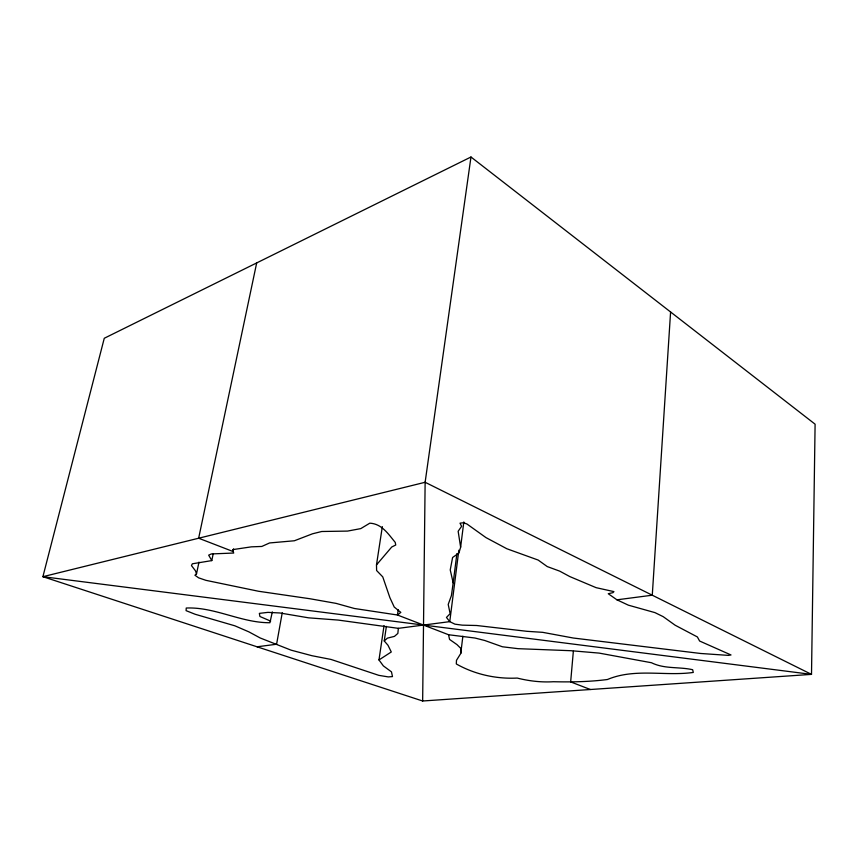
<?xml version="1.0" encoding="UTF-8"?>
<svg xmlns="http://www.w3.org/2000/svg" width="858" height="858" viewBox="0 0 858 858"><rect width="100%" height="100%" fill="white"/><g stroke="black" fill="none" stroke-linecap="round" stroke-linejoin="round"><path stroke-width="1.29" d="M422.651 700.997L425.128 482.282L470.978 157.003L815.1 424.184L811.507 674.377L422.651 700.997L42.9 576.694L104.268 338.266L470.978 157.003M448.562 634.738L474.989 638.03L484.802 640.508L502.391 646.771L518.05 648.669L571.289 650.729L599.131 653.099L651.49 662.741C664.521 669.197 678.946 666.612 692.663 669.712L693.285 672.447C664.832 676.415 634.92 667.921 607.453 679.504C589.543 681.842 571.428 682.121 553.389 681.735C541.216 682.464 529.129 681.059 517.213 678.067C496.128 679.118 474.689 674.377 456.306 663.953L456.488 660.317L460.757 653.464L461.046 648.648L456.928 644.572L449.549 639.414L448.562 634.738L397.447 615.004L354.429 608.494L336.068 603.378L310.103 598.777L258.59 591.269L205.952 580.34L198.627 577.842L194.916 575.214L196.503 573.938L198.97 562.14M670.591 311.99L652.273 595.205L616.945 599.817L608.236 593.725L612.955 592.653L613.942 591.623L596.117 587.666L569.755 576.555L559.727 571.149L547.222 566.559L538.181 560.07L506.874 548.766L485.982 537.612L466.945 524.002L463.524 522.747L460.006 523.176L461.604 526.329L458.151 531.274L460.628 547.189L458.923 553.056L452.606 557.475L450.236 569.916L453.174 582.85L451.426 595.549L448.208 604.44L450.139 613.663L446.46 617.428L449.753 621.642L454.933 624.163L462.269 625.15L476.683 625.503L526.876 631.306L542.664 632.335L573.337 638.03L700.6 653.474L728.41 655.383L731.005 654.965L699.624 641.033L697.382 636.958L675.149 625.225L663.223 616.677L654.933 612.612L628.335 605.158L616.945 599.817M573.348 651.297L570.656 681.895L590.379 689.51M458.848 550.182L449.753 621.642L398.348 628.346L397.855 633.418L394.455 636.379L387.387 638.148L384.245 640.958L387.977 645.248L391.28 651.973L378.979 659.941L383.365 665.905L391.462 671.857L392.492 676.587L388.256 676.908L378.807 675.343L331.07 659.448L311.926 655.705L291.098 650.16L260.242 637.998L248.917 631.885L234.91 625.825L195.152 614.264L186.089 610.649L186.25 608.032C214.8 606.767 241.366 622.951 269.938 622.726L272.318 611.926M460.757 653.464L462.87 636.186M460.628 547.189L463.824 521.954M453.174 582.85L456.906 553.614M398.219 609.695L397.447 615.004L400.825 612.387L394.24 607.056L389.897 597.672L382.754 576.876L376.608 570.527L376.49 564.896L382.336 526.619M378.979 659.941L384.041 625.611M384.245 640.958L386.379 626.383M282.25 612.709L276.587 644.24L257.057 646.793M233.569 548.884L233.044 551.512L233.73 553.035L211.347 553.936L208.666 555.147L211.797 560.596L192.353 563.792L191.452 565.551L195.527 570.913L196.503 573.938M211.797 560.596L213.138 554.032M256.681 262.934L198.648 538.223L233.044 551.512L232.582 549.646L251.383 546.846L261.819 546.449L269.594 542.953L294.391 540.765L312.548 533.783L321.75 531.499L347.533 531.091L360.768 528.614L369.809 523.176C381.907 523.777 388.32 534.105 395.227 542.374L395.742 545.002L391.741 546.996L376.49 564.896M398.348 628.346L338.245 620.077L308.633 617.835L279.912 612.977L267.953 612.365L259.363 613.373L259.91 616.484L270.635 621.117M425.128 482.282L42.9 576.694L811.507 674.377L425.128 482.282"/></g></svg>
